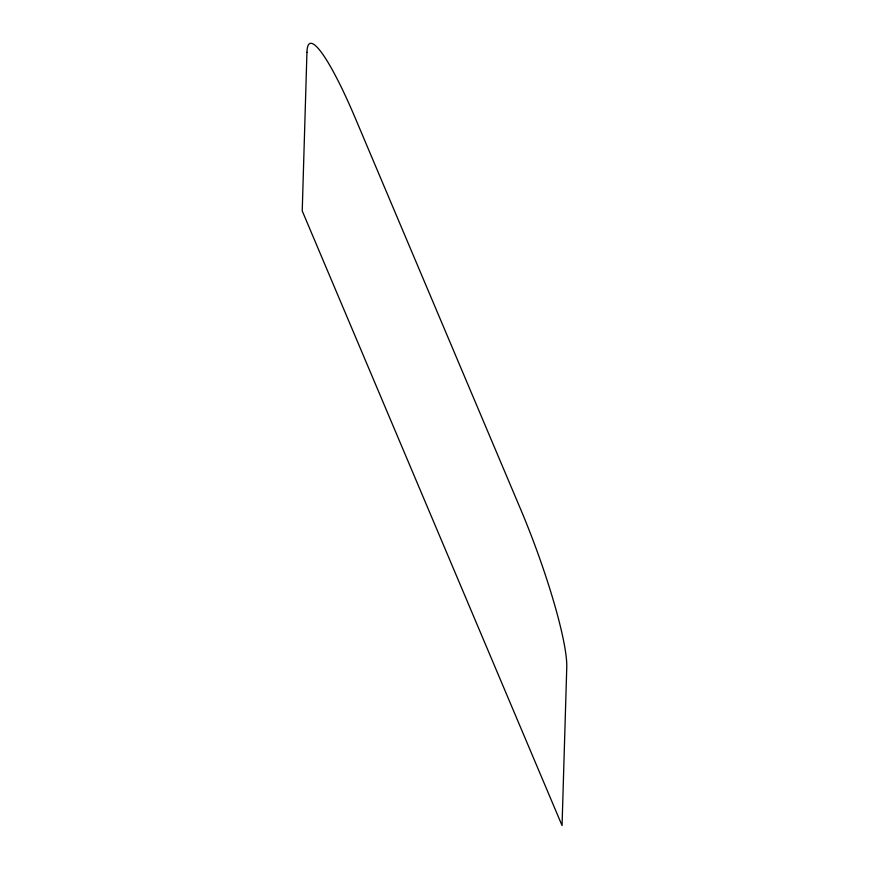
<?xml version="1.0" encoding="UTF-8"?>
<svg xmlns="http://www.w3.org/2000/svg" width="869" height="869" viewBox="0 0 869 869"><rect width="100%" height="100%" fill="white"/><g stroke="black" fill="none" stroke-linecap="round" stroke-linejoin="round"><path stroke-width="1.3" d="M306.942 52.292L302.227 210.928L562.058 825.55L566.773 666.914A128.286 17.869 69.9 0 0 520.879 509.831L355.53 118.716A128.286 17.869 69.9 0 0 306.942 52.292"/></g></svg>
